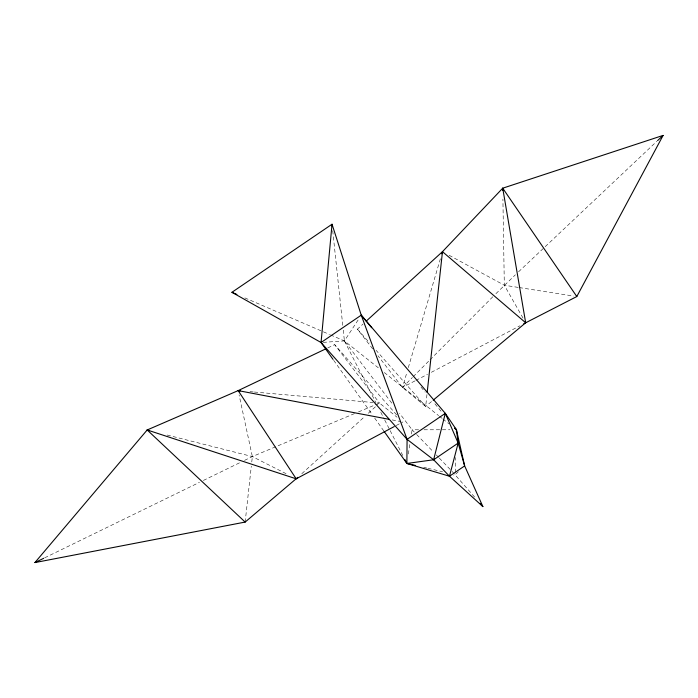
<?xml version="1.0" encoding="UTF-8"?>
<svg xmlns="http://www.w3.org/2000/svg" width="698" height="698" viewBox="0 0 698 698"><rect width="100%" height="100%" fill="white"/><g stroke="black" fill="none" stroke-linecap="round" stroke-linejoin="round"><path stroke-width="0.52" stroke-dasharray="3.49 2.62" d="M455.244 472.485L455.663 457.53M245.155 522.069L251.297 466.238M251.769 461.945L252.353 456.579L239.074 394.867M426.958 394.562L425.667 406.472L402.467 387.469L377.958 355.736M408.347 453.997L409.988 443.474M411.454 434.008L412.117 429.802L399.622 413.399M414.978 380.899L402.467 387.469L407.082 371.798M408.313 367.619L440.63 257.937M323.183 342.36L344.411 340.912L358.929 318.724M402.467 387.469L412.422 377.478M413.19 376.711L429.27 360.569M430.038 359.793L492.84 296.763M495.903 293.692L515.386 274.803M518.544 271.819L656.783 141.371M458.333 471.717L455.183 474.614L453.281 475.155M372.662 348.878L357.428 329.159L363.039 324.038M301.798 473.715L365.098 416.183M368.3 413.268L377.915 404.526M431.495 401.586L425.667 406.472L376.1 350.317M396.167 425.536L402.894 421.95M415.947 380.393L427.499 374.329M431.347 372.304L519.897 325.8M44.698 557.815L199.462 482.362M203.38 480.451L240.601 462.303M244.518 460.392L252.353 456.579L354.488 413.6M327.833 347.892L334.656 344.638L397.145 415.441M358.493 411.916L379.52 403.069L397.049 417.23M418.599 429.794L412.117 429.802L415.895 433.728M424 429.785L449.948 429.767M250.024 391.657L253.261 391.944M254.342 392.032L373.046 402.502M377.365 402.886L379.52 403.069L334.656 344.638M518.178 287.401L504.322 285.238L449.137 255.285M519.242 287.567L573.599 296.048M392.197 419.917L400.757 421.548M423.677 467.337L426.827 468.07M427.874 468.314L442.576 471.708M167.162 435.029L252.353 456.579L287.611 474.465M244.858 297.898L329.482 334.455M330.477 334.892L344.411 340.912L378.36 367.837M384.301 372.549L438.614 415.624M439.461 416.296L442.009 418.311M442.855 418.992L448.797 423.703M416.645 434.514L433.266 451.815M436.294 454.956L438.562 457.321M439.312 458.106L451.405 470.688M452.156 471.473L475.068 497.578M357.428 329.159L369.635 342.988M420.999 387.102L425.169 392.119M434.898 403.828L442.541 413.033M343.268 330.11L344.411 340.912L392.389 403.906M333.679 360.29L372.165 414.542M374.695 418.102L384.153 431.443M523.003 318.07L504.322 285.238L502.909 199.096M344.411 340.912L375.89 402.667M380.803 412.317L384.249 419.07M384.738 420.039L389.659 429.689M390.147 430.649L403.427 456.71M332.719 230.715L342.805 325.783"/><path stroke-width="1.05" d="M407.082 439.356L406.873 463.463L449.477 476.228L482.876 506.6L464.65 465.906L458.167 443.09L445.298 413.364L361.25 315.173L332.03 224.233L231.919 292.305L321.054 342.509L407.082 439.356L433.641 459.764L449.477 476.228L464.65 465.906L456.44 429.759L445.298 413.364L407.082 439.356L361.25 315.173L321.054 342.509L333.042 359.4M456.379 431.896L456.44 429.759L455.044 428.083M321.054 342.509L332.03 224.233L332.257 226.396M427.193 392.398L442.471 251.673L502.726 188.198L663.1 135.412L576.801 296.545L523.753 323.776M384.153 431.443L406.873 463.463L433.641 459.764L445.298 413.364M449.477 476.228L458.167 443.09L456.44 429.759L454.738 428.415M441.86 253.758L442.471 251.673L525.673 322.764L433.17 400.19M297.793 477.362L245.155 522.069L34.9 562.588L147.182 429.968L238.158 390.61L325.879 348.817M657.568 140.63L663.1 135.412M366.249 321.115L442.471 251.673M433.641 459.764L458.167 443.09M245.155 522.069L147.182 429.968L296.188 478.819L394.239 426.565M34.9 562.588L43.712 558.295M296.188 478.819L238.158 390.61L240.313 390.801M238.158 390.61L388.987 419.306M415.275 465.4L406.873 463.463L404.91 459.598M147.182 429.968L149.285 430.5M231.919 292.305L236.901 294.46M480.032 503.319L482.876 506.6M361.25 315.173L371.676 327.72M502.761 190.38L502.726 188.198L576.801 296.545M502.726 188.198L525.673 322.764"/></g></svg>
